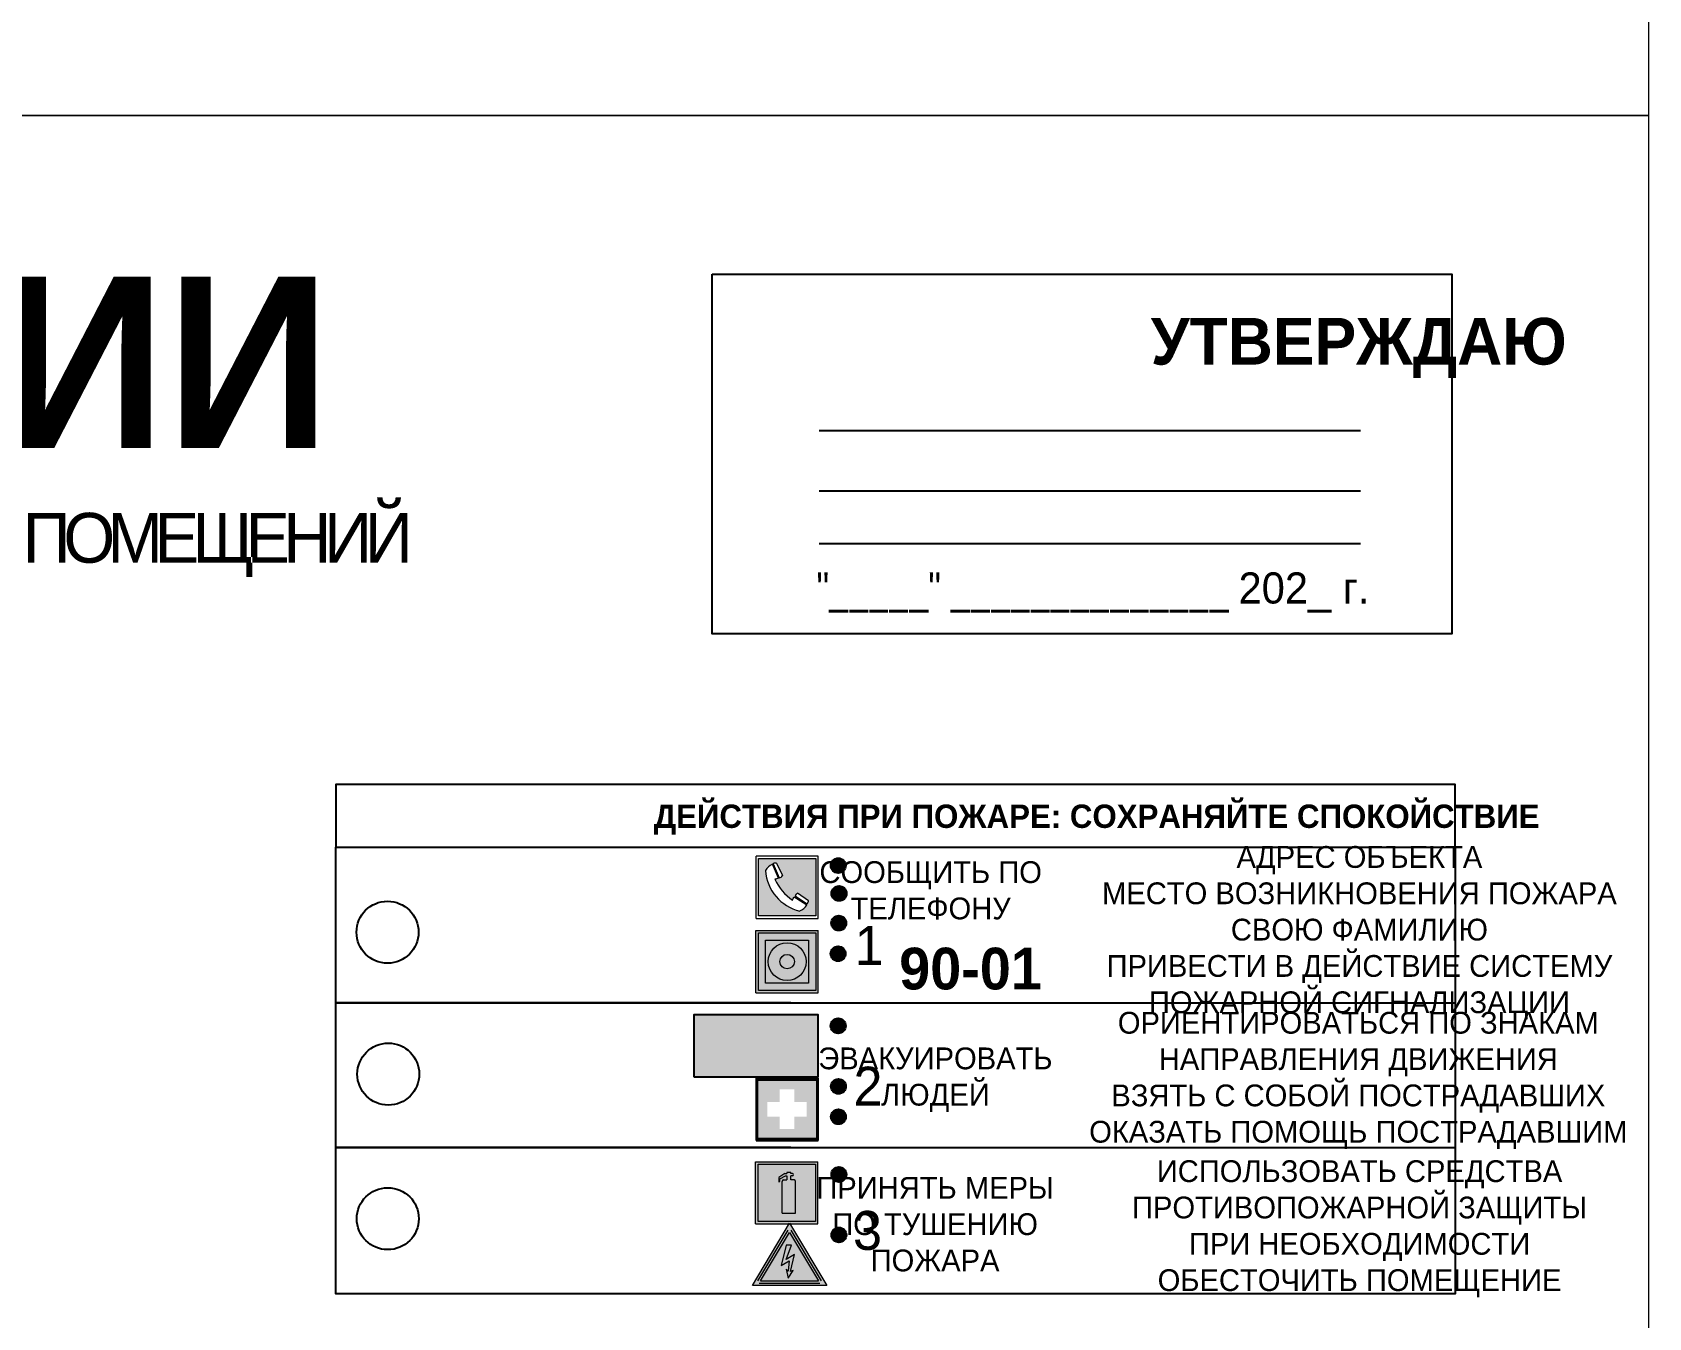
# Model space of a CAD drawing. Header units: millimetres. Extents: x 13810 to 67229, y 12374 to 21950.
# Drawn here: x 22113.5 to 22321.1, y 14787.9 to 14953 of the extents above; entities that cross this region are included whole.
import ezdxf

# ---------------------------------------------------------------- set-up
doc = ezdxf.new("R2010")
doc.units = ezdxf.units.MM
doc.styles.add('обычный', font='arial.ttf')

# ---------------------------------------------------------------- blocks, each defined once
blk = doc.blocks.new('A$C3E6D3DDE')
at = {"lineweight": 5}
h = blk.add_hatch(color=40, dxfattribs=at)
h.paths.add_polyline_path([(24.1, 1.45), (16.46, -11.35), (31.74, -11.35)])
h.paths.add_polyline_path([(24.09, -0.46), (30.03, -10.41), (18.14, -10.41)], flags=16)
h.paths.add_polyline_path([(24.54, -3.08), (23.41, -6.02), (25.13, -5.01), (24.33, -8.5), (24.82, -8.27), (23.79, -9.86), (23.4, -8.04), (23.8, -8.43), (24.04, -6.29), (22.39, -7.25), (23.44, -3.08)], flags=0)
h = blk.add_hatch(color=256, dxfattribs=at)
h.paths.add_polyline_path([(24.37, 0.03, 0.567511), (23.82, 0.03), (17.59, -10.4, 0.582454), (17.86, -10.88), (30.32, -10.88, 0.582149), (30.6, -10.4)])
h.paths.add_polyline_path([(24.09, -0.46), (18.14, -10.41), (30.03, -10.41)], flags=16)
h.paths.add_polyline_path([(24.54, -3.08), (23.41, -6.02), (25.13, -5.01), (24.33, -8.5), (24.82, -8.27), (23.79, -9.86), (23.4, -8.04), (23.8, -8.43), (24.04, -6.29), (22.39, -7.25), (23.44, -3.08)], flags=0)
h = blk.add_hatch(color=40, dxfattribs=at)
h.paths.add_polyline_path([(24.09, -0.46), (18.14, -10.41), (30.03, -10.41)])
h.paths.add_polyline_path([(24.82, -8.27), (23.79, -9.86), (23.4, -8.04), (23.8, -8.43), (24.04, -6.29), (22.39, -7.25), (23.44, -3.08), (24.54, -3.08), (23.41, -6.02), (25.13, -5.01), (24.33, -8.5)], flags=16)
at = {"color": 40, "lineweight": 5}
for p, q in [((16.46, -11.35), (24.1, 1.45)), ((24.1, 1.45), (31.74, -11.35))]:
    blk.add_line(p, q, dxfattribs=at)
at = {"lineweight": 5}
for p, q in [((17.59, -10.4), (23.82, 0.03)), ((24.37, 0.03), (30.6, -10.4)), ((18.14, -10.41), (24.09, -0.46)), ((23.44, -3.08), (22.39, -7.25)), ((23.41, -6.02), (24.54, -3.08)), ((24.54, -3.08), (23.44, -3.08)), ((24.09, -0.46), (30.03, -10.41)), ((22.39, -7.25), (24.04, -6.29)), ((25.13, -5.01), (23.41, -6.02)), ((24.04, -6.29), (23.8, -8.43)), ((24.33, -8.5), (25.13, -5.01)), ((23.8, -8.43), (23.4, -8.04)), ((23.4, -8.04), (23.79, -9.86)), ((23.79, -9.86), (24.82, -8.27)), ((24.82, -8.27), (24.33, -8.5)), ((17.86, -10.88), (30.32, -10.88)), ((18.14, -10.41), (30.03, -10.41))]:
    blk.add_line(p, q, dxfattribs=at)
at = {"color": 50, "lineweight": 5}
blk.add_line((31.74, -11.35), (16.46, -11.35), dxfattribs=at)
blk = doc.blocks.new('A$C456E1F9C')
at = {"lineweight": 5}
h = blk.add_hatch(color=242, dxfattribs=at)
h.paths.add_polyline_path([(0.51, -1.47), (0.51, -13.26), (12.29, -13.26), (12.29, -1.47)])
h.paths.add_polyline_path([(5.42, -4.95, -0.254479), (4.78, -5.4), (3.52, -2.53, -0.209735), (4.23, -2.4)], flags=16)
h.paths.add_polyline_path([(8.53, -8.6), (10.87, -10.17), (10.54, -10.76), (8.03, -9.13, -0.192251)], flags=16)
h.paths.add_polyline_path([(4.61, -5.49, 0.005518), (3.87, -5.72, 0.128647), (7.49, -10.01, 0.00809), (7.83, -9.33), (10.47, -10.97, -0.16736), (8.99, -12.25, -0.327862), (1.95, -3.95, -0.166952), (3.36, -2.62)], flags=16)
at = {"color": 242, "lineweight": 5}
for p, q in [((0, -13.77), (0, -0.97)), ((12.8, -0.97), (0, -0.97)), ((4.61, -5.49), (3.36, -2.62)), ((3.52, -2.53), (4.78, -5.4)), ((4.23, -2.4), (5.42, -4.95)), ((12.8, -13.77), (12.8, -0.97)), ((7.83, -9.33), (10.47, -10.97)), ((8.03, -9.13), (10.54, -10.76)), ((10.81, -10.12), (8.53, -8.6)), ((10.54, -10.76), (10.8, -10.3)), ((10.8, -10.3), (10.81, -10.12)), ((0, -13.77), (12.8, -13.77))]:
    blk.add_line(p, q, dxfattribs=at)
blk.add_lwpolyline([(0.51, -1.47), (12.29, -1.47), (12.29, -13.26), (0.51, -13.26)], close=True, dxfattribs=at)
for centre, radius, start, end in [((4.59, -5.34), 2.99, 114.2845, 152.1974), ((4.02, -3.27), 0.891, 76.3284, 123.7092), ((11.12, -3.31), 9.19, 183.9915, 256.6009), ((14.98, -39.1), 35.17, 107.1487, 108.4135), ((13.86, -0.94), 11.08, 205.5536, 234.8762), ((4.68, -4.59), 0.824, 276.9621, 334.0723), ((-13.31, 0.8), 23.44, 332.5487, 334.4027), ((8.94, -9.5), 0.989, 114.4092, 157.9388), ((7.87, -9.46), 3, 291.9291, 329.9329)]:
    blk.add_arc(centre, radius, start, end, dxfattribs=at)
blk = doc.blocks.new('A$C54414219')
at = {"true_color": 0xffffff}
h = blk.add_hatch(color=7, dxfattribs=at)
h.paths.add_polyline_path([(2.39, -9.45), (2.39, -18.3), (11.23, -18.3), (11.23, -9.45)], flags=0)
h.paths.add_polyline_path([(10.71, -13.87, -1), (2.92, -13.87, -1)], flags=0)
h.paths.add_polyline_path([(8.3, -13.87, -1), (5.33, -13.87, -1)], flags=0)
h.paths.add_polyline_path([(0.41, -7.47), (0.41, -20.27), (13.21, -20.27), (13.21, -7.47)])
h.paths.add_polyline_path([(0.92, -19.77), (12.71, -19.77), (12.71, -7.98), (0.92, -7.98)], flags=16)
h.paths.add_polyline_path([(11.23, -9.45), (11.23, -18.3), (2.39, -18.3), (2.39, -9.45)], flags=0)
at = {"lineweight": 5}
h = blk.add_hatch(color=242, dxfattribs=at)
h.paths.add_polyline_path([(12.71, -7.98), (0.92, -7.98), (0.92, -19.77), (12.71, -19.77)])
h.paths.add_polyline_path([(11.23, -18.3), (2.39, -18.3), (2.39, -9.45), (11.23, -9.45)], flags=16)
h.paths.add_polyline_path([(10.71, -13.87, -1), (2.92, -13.87, -1)], flags=0)
h.paths.add_polyline_path([(8.3, -13.87, -1), (5.33, -13.87, -1)], flags=0)
at = {"true_color": 0xffffff}
h = blk.add_hatch(color=7, dxfattribs=at)
h.paths.add_polyline_path([(2.39, -9.45), (2.39, -18.3), (11.23, -18.3), (11.23, -9.45)])
h.paths.add_polyline_path([(10.71, -13.87, -1), (2.92, -13.87, -1)], flags=16)
h.paths.add_polyline_path([(8.3, -13.87, -1), (5.33, -13.87, -1)], flags=0)
at = {"lineweight": 5}
h = blk.add_hatch(color=242, dxfattribs=at)
h.paths.add_polyline_path([(2.92, -13.87, 1), (10.71, -13.87, 1)])
h.paths.add_polyline_path([(8.3, -13.87, -1), (5.33, -13.87, -1)], flags=16)
at = {"color": 242, "lineweight": 5}
for p, q in [((0.41, -20.27), (0.41, -7.47)), ((0.41, -7.47), (13.21, -7.47)), ((0.41, -7.47), (13.21, -7.47)), ((13.21, -20.27), (13.21, -7.47)), ((0.41, -20.27), (13.21, -20.27))]:
    blk.add_line(p, q, dxfattribs=at)
for points in [[(0.92, -7.98), (12.71, -7.98), (12.71, -19.77), (0.92, -19.77)], [(2.39, -9.45), (11.23, -9.45), (11.23, -18.3), (2.39, -18.3)]]:
    blk.add_lwpolyline(points, close=True, dxfattribs=at)
for radius in [3.89, 1.49]:
    blk.add_circle((6.81, -13.87), radius, dxfattribs=at)
blk = doc.blocks.new('A$C32E8229D')
at = {"true_color": 0xffffff}
blk.add_hatch(color=7, dxfattribs=at).paths.add_polyline_path([(0, 0), (0, -8), (16, -8), (16, 0)])
h = blk.add_hatch(color=126)
h.paths.add_polyline_path([(0.2, -0.2), (15.8, -0.2), (15.8, -7.8), (0.2, -7.8)])
h.paths.add_polyline_path([(13.49, -2.05), (12.08, -2.05), (11.37, -2.63, 0.162397), (11.29, -2.84), (11.29, -3.63), (10.35, -3.63), (10.35, -4.05), (11.68, -4.05), (11.68, -3.48), (12.26, -4.28), (11.29, -5.1), (11.29, -6.78), (11.85, -6.78), (11.85, -5.44), (12.8, -4.64), (12.8, -5.94), (14.46, -5.94), (14.46, -5.39), (13.45, -5.39), (13.45, -3.97), (12.46, -2.59), (13.15, -2.59), (13.69, -3.34), (14.18, -3)], flags=16)
h.paths.add_polyline_path([(10.74, -1.82, 1), (11.8, -1.82, 1)], flags=16)
h.paths.add_polyline_path([(9.39, -3.59), (5.99, -3.59), (6.56, -3.03), (5.91, -3.03), (5.1, -3.83), (5.91, -4.64), (6.56, -4.64), (5.99, -4.09), (9.39, -4.09)], flags=16)
h.paths.add_polyline_path([(4.29, -1.08), (1.72, -1.08), (1.72, -6.6), (4.29, -6.6)], flags=16)
at = {"color": 126}
blk.add_lwpolyline([(16, -8), (0, -8), (0, 0), (16, 0)], close=True, dxfattribs=at)
blk = doc.blocks.new('A$C18900ED3')
h = blk.add_hatch(color=126)
h.paths.add_polyline_path([(-0.18, -0.18), (-7.02, -0.18), (-7.02, -7.02), (-0.18, -7.02)])
h.paths.add_polyline_path([(-5.89, -4.46), (-5.89, -2.77), (-4.46, -2.77), (-4.46, -1.31), (-2.77, -1.31), (-2.77, -2.77), (-1.33, -2.77), (-1.33, -4.46), (-2.77, -4.46), (-2.77, -5.89), (-4.46, -5.89), (-4.46, -4.46)], flags=16)
at = {"color": 126}
for p, q in [((-7.2, 0), (-7.2, -7.2)), ((0, 0), (-7.2, 0)), ((0, -7.2), (0, 0)), ((-7.02, -7.02), (-7.02, -0.18)), ((-7.02, -0.18), (-0.18, -0.18)), ((-0.18, -0.18), (-0.18, -7.02)), ((-7.2, -7.2), (0, -7.2)), ((-0.18, -7.02), (-7.02, -7.02))]:
    blk.add_line(p, q, dxfattribs=at)
blk = doc.blocks.new('A$C3AD82952')
at = {"true_color": 0xf5f5ff}
h = blk.add_hatch(color=7, dxfattribs=at)
h.dxf.hatch_style = 1
h.paths.add_polyline_path([(8.21, 8.73, 0.414214), (7.89, 9.05), (7.22, 9.05), (7.22, 9.92), (7.59, 9.92, 1), (7.57, 10.36), (7.22, 10.36), (7.22, 10.6), (6.43, 10.6), (6.43, 10.36), (6.01, 10.36), (4.74, 9.59), (4.74, 8.69), (4.98, 8.73), (4.98, 9.26), (6.12, 9.91), (6.43, 9.91), (6.43, 9.05), (5.76, 9.05, 0.414214), (5.44, 8.73), (5.44, 2.2), (8.21, 2.2)], flags=0)
h.paths.add_polyline_path([(12.8, 12.8), (0, 12.8), (0, 0), (12.8, 0)])
h.paths.add_polyline_path([(0.51, 12.29), (12.29, 12.29), (12.29, 0.51), (0.51, 0.51)], flags=16)
h.paths.add_polyline_path([(4.74, 9.59), (6.01, 10.36), (6.43, 10.36), (6.43, 10.6), (7.22, 10.6), (7.22, 10.36), (7.59, 10.36, -0.94586), (7.59, 9.92), (7.22, 9.92), (7.22, 9.05), (7.89, 9.05, -0.414214), (8.21, 8.73), (8.21, 2.2), (5.44, 2.2), (5.44, 8.73, -0.414214), (5.76, 9.05), (6.43, 9.05), (6.43, 9.91), (6.12, 9.91), (4.98, 9.26), (4.98, 8.73), (4.74, 8.69)], flags=0)
h = blk.add_hatch(color=242)
h.dxf.hatch_style = 1
h.paths.add_polyline_path([(12.29, 12.29), (0.51, 12.29), (0.51, 0.51), (12.29, 0.51)])
h.paths.add_polyline_path([(4.74, 8.69), (4.74, 9.59), (6.01, 10.36), (6.43, 10.36), (6.43, 10.6), (7.22, 10.6), (7.22, 10.36), (7.59, 10.36, -0.94586), (7.59, 9.92), (7.22, 9.92), (7.22, 9.05), (7.89, 9.05, -0.414214), (8.21, 8.73), (8.21, 2.2), (5.44, 2.2), (5.44, 8.73, -0.414214), (5.76, 9.05), (6.43, 9.05), (6.43, 9.91), (6.12, 9.91), (4.98, 9.26), (4.98, 8.73)], flags=16)
h = blk.add_hatch(color=7, dxfattribs=at)
h.dxf.hatch_style = 1
h.paths.add_polyline_path([(8.21, 8.73, 0.414214), (7.89, 9.05), (7.22, 9.05), (7.22, 9.92), (7.59, 9.92, 1), (7.57, 10.36), (7.22, 10.36), (7.22, 10.6), (6.43, 10.6), (6.43, 10.36), (6.01, 10.36), (4.74, 9.59), (4.74, 8.69), (4.98, 8.73), (4.98, 9.26), (6.12, 9.91), (6.43, 9.91), (6.43, 9.05), (5.76, 9.05, 0.414214), (5.44, 8.73), (5.44, 2.2), (8.21, 2.2)])
at = {"color": 242, "lineweight": 5}
for p, q in [((0, 0), (0, 12.8)), ((0, 12.8), (12.8, 12.8)), ((6.01, 10.36), (4.74, 9.59)), ((6.01, 10.36), (6.43, 10.36)), ((7.22, 10.6), (6.43, 10.6)), ((6.43, 10.6), (6.43, 10.36)), ((7.22, 10.36), (7.22, 10.6)), ((7.59, 10.36), (7.22, 10.36)), ((12.8, 0), (12.8, 12.8)), ((4.74, 9.59), (4.74, 8.69)), ((4.74, 8.69), (4.98, 8.73)), ((4.98, 9.26), (6.12, 9.91)), ((4.98, 8.73), (4.98, 9.26)), ((5.44, 2.2), (5.44, 8.73)), ((5.76, 9.05), (6.43, 9.05)), ((6.12, 9.91), (6.43, 9.91)), ((6.43, 9.91), (6.43, 9.05)), ((7.22, 9.05), (7.22, 9.92)), ((7.59, 9.92), (7.22, 9.92)), ((7.89, 9.05), (7.22, 9.05)), ((8.21, 2.2), (8.21, 8.73)), ((0, 0), (12.8, 0)), ((5.44, 2.2), (8.21, 2.2))]:
    blk.add_line(p, q, dxfattribs=at)
blk.add_lwpolyline([(0.51, 12.29), (12.29, 12.29), (12.29, 0.51), (0.51, 0.51)], close=True, dxfattribs=at)
for centre, radius, start, end in [((7.58, 10.14), 0.223, 273.1875, 86.8125), ((5.76, 8.73), 0.32, 90, 180), ((7.89, 8.73), 0.32, 0, 90)]:
    blk.add_arc(centre, radius, start, end, dxfattribs=at)

msp = doc.modelspace()

# ---------------------------------------------------------------- hatches: boundary and pattern name
at = {"lineweight": 0}
h = msp.add_hatch(color=256, dxfattribs=at)
h.dxf.hatch_style = 1
h.paths.add_polyline_path([(22216.04, 14845.96, 1), (22217.97, 14845.96, 1)])
h = msp.add_hatch(color=256, dxfattribs=at)
h.dxf.hatch_style = 1
h.paths.add_polyline_path([(22216.14, 14842.38, 1), (22218.08, 14842.38, 1)])
h = msp.add_hatch(color=256, dxfattribs=at)
h.dxf.hatch_style = 1
h.paths.add_polyline_path([(22216.11, 14838.57, 1), (22218.04, 14838.57, 1)])
h = msp.add_hatch(color=256, dxfattribs=at)
h.dxf.hatch_style = 1
h.paths.add_polyline_path([(22216.02, 14834.64, 1), (22217.95, 14834.64, 1)])
h = msp.add_hatch(color=256, dxfattribs=at)
h.dxf.hatch_style = 1
h.paths.add_polyline_path([(22216.03, 14825.37, 1), (22217.97, 14825.37, 1)])
h = msp.add_hatch(color=256, dxfattribs=at)
h.dxf.hatch_style = 1
h.paths.add_polyline_path([(22216.08, 14817.59, 1), (22218.01, 14817.59, 1)])
h = msp.add_hatch(color=256, dxfattribs=at)
h.dxf.hatch_style = 1
h.paths.add_polyline_path([(22216.07, 14813.69, 1), (22218, 14813.69, 1)])
h = msp.add_hatch(color=256, dxfattribs=at)
h.dxf.hatch_style = 1
h.paths.add_polyline_path([(22216.13, 14806.27, 1), (22218.06, 14806.27, 1)])
h = msp.add_hatch(color=256, dxfattribs=at)
h.dxf.hatch_style = 1
h.paths.add_polyline_path([(22216.13, 14798.5, 1), (22218.06, 14798.5, 1)])

# ---------------------------------------------------------------- linework, layer by layer
at = {"color": 126, "lineweight": 0, "true_color": 0x008754}
for points in [[(21721.1, 15337.36), (22321.1, 15337.36), (22321.1, 14942.36), (21721.1, 14942.36)], [(21721.1, 14942.36), (22321.1, 14942.36), (22321.1, 14547.36), (21721.1, 14547.36)]]:
    msp.add_lwpolyline(points, close=True, dxfattribs=at)
for points in [[(22200.82, 14921.94), (22295.82, 14921.94), (22295.82, 14875.74), (22200.82, 14875.74)], [(22152.5, 14848.32), (22296.26, 14848.32), (22296.26, 14856.37), (22152.5, 14856.37)], [(22152.5, 14848.32), (22296.26, 14848.32), (22296.26, 14790.92), (22152.5, 14790.92)]]:
    msp.add_lwpolyline(points, close=True)
for points in [[(22214.57, 14901.89), (22284.1, 14901.89)], [(22214.57, 14894.13), (22284.1, 14894.13)], [(22214.57, 14887.34), (22284.1, 14887.34)], [(22210.91, 14828.32), (22152.5, 14828.32), (22296.26, 14828.32)], [(22210.91, 14809.75), (22152.5, 14809.75), (22296.26, 14809.75)]]:
    msp.add_lwpolyline(points)
for centre, radius in [((22217.01, 14845.96), 0.966), ((22217.11, 14842.38), 0.966), ((22159.12, 14837.4), 3.98), ((22217.07, 14838.57), 0.966), ((22216.99, 14834.64), 0.966), ((22217, 14825.37), 0.966), ((22159.22, 14819.17), 3.98), ((22217.04, 14817.59), 0.966), ((22217.03, 14813.69), 0.966), ((22217.09, 14806.27), 0.966), ((22159.15, 14800.59), 3.98), ((22217.1, 14798.5), 0.966)]:
    msp.add_circle(centre, radius)

# ---------------------------------------------------------------- block references
for name, p, xscale, yscale, zscale in [('A$C456E1F9C', (22206.45, 14847.78), 0.625, 0.625, 0.625), ('A$C54414219', (22206.19, 14842.29), 0.625, 0.625, 0.625), ('A$C18900ED3', (22214.45, 14818.65), 1.111111111007631, 1.111111111007631, 1.111111111007631), ('A$C3AD82952', (22206.4, 14799.91), 0.625, 0.625, 0.625), ('A$C3E6D3DDE', (22195.69, 14799.11), 0.625, 0.625, 0.625)]:
    msp.add_blockref(name, p, dxfattribs=dict(xscale=xscale, yscale=yscale, zscale=zscale))
at = {"xscale": -1}
msp.add_blockref('A$C32E8229D', (22214.45, 14826.8), dxfattribs=at)

# ---------------------------------------------------------------- texts
at = {"lineweight": 0, "style": 'обычный'}
for s, insert, char_height, width, attachment_point in [('{\\fProxima Nova Rg|b1|i0|c204|p2;ПЛАН ЭВАКУАЦИИ}', (21874.67, 14921.62), 22, 493.8901, 1), ('\\pi-18,l18,t18;{\\fProxima Nova Rg|b1|i0|c204|p2;УТВЕРЖДАЮ\\H1.1997x; }', (22283.86, 14912.47), 6, 126.6484, 5), ('{\\fArial Narrow|b0|i0|c204|p34;"_____" ______________ \\fProxima Nova Rg|b0|i0|c204|p2;202_ г. }', (22249.73, 14881.06), 4, 78.6503, 5), ('{\\fProxima Nova Rg|b1|i0|c204|p2;ДЕЙСТВИЯ ПРИ ПОЖАРЕ: СОХРАНЯЙТЕ СПОКОЙСТВИЕ\\H1.6644x; }', (22250.21, 14851.87), 3, 175.1736, 5), ('\\pi-8.4,l8.4,t8.4;{\\fProxima Nova Rg|b0|i0|c204|p2;АДРЕС ОБЪЕКТА\\PМЕСТО ВОЗНИКНОВЕНИЯ ПОЖАРА \\PСВОЮ ФАМИЛИЮ\\PПРИВЕСТИ В ДЕЙСТВИЕ СИСТЕМУ \\PПОЖАРНОЙ СИГНАЛИЗАЦИИ}', (22283.95, 14837.33), 2.8, 126.6484, 5), ('{\\fProxima Nova Rg|b0|i0|c204|p2;СООБЩИТЬ ПО \\PТЕЛЕФОНУ}', (22228.88, 14842.77), 2.8, 126.6484, 5), ('{\\fProxima Nova Rg|b0|i0|c204|p2;1\\H1.1667x; }', (22220.98, 14835.71), 5, 126.6484, 5), ('{\\fProxima Nova Rg|b1|i0|c204|p2;\\H1.0714x;90-01\\fProxima Nova Rg|b0|i0|c204|p2;\\H0.93331x; \\H1.3449x; }', (22234, 14832.69), 5, 126.6484, 5), ('\\pi-8.4,l8.4,t8.4;{\\fProxima Nova Rg|b0|i0|c204|p2;ОРИЕНТИРОВАТЬСЯ ПО ЗНАКАМ \\PНАПРАВЛЕНИЯ ДВИЖЕНИЯ\\PВЗЯТЬ С СОБОЙ ПОСТРАДАВШИХ\\PОКАЗАТЬ ПОМОЩЬ ПОСТРАДАВШИМ}', (22283.81, 14818.36), 2.8, 126.6484, 5), ('{\\fProxima Nova Rg|b0|i0|c204|p2;ЭВАКУИРОВАТЬ \\PЛЮДЕЙ}', (22229.49, 14818.45), 2.8, 126.6484, 5), ('{\\fProxima Nova Rg|b0|i0|c204|p2;2\\H1.1967x; }', (22220.83, 14817.62), 5, 126.6484, 5), ('\\pi-8.4,l8.4,t8.4;{\\fProxima Nova Rg|b0|i0|c204|p2;ИСПОЛЬЗОВАТЬ СРЕДСТВА \\PПРОТИВОПОЖАРНОЙ ЗАЩИТЫ \\PПРИ НЕОБХОДИМОСТИ \\PОБЕСТОЧИТЬ ПОМЕЩЕНИЕ}', (22283.97, 14799.29), 2.8, 126.6484, 5), ('{\\fProxima Nova Rg|b0|i0|c204|p2;ПРИНЯТЬ МЕРЫ \\PПО ТУШЕНИЮ \\PПОЖАРА}', (22229.45, 14799.87), 2.8, 126.6484, 5), ('{\\fProxima Nova Rg|b0|i0|c204|p2;3\\H1.1967x; }', (22220.77, 14799.05), 5, 126.6484, 5)]:
    msp.add_mtext(s, dxfattribs=dict(at, insert=insert, char_height=char_height, width=width, attachment_point=attachment_point))
at = {"color": 0, "lineweight": 0, "insert": (22023.97, 14891.46), "char_height": 8, "width": 449.2158, "attachment_point": 5, "style": 'обычный'}
msp.add_mtext('{\\fArial Black|b1|i0|c204|p34;\\H2x;\\T0.85;  \\fArial Narrow|b0|i0|c204|p34;\\H0.8x;\\W0.9;\\P\\fProxima Nova Rg|b0|i0|c204|p2;\\H0.5x;\\W1;\\C256;ПРИ ПОЖАРЕ  ИЛИ ДРУГИХ ЧРЕЗВЫЧАЙНЫХ СИТУАЦИЯХ  ИЗ ПОМЕЩЕНИЙ \\fProxima Nova Rg|b1|i0|c204|p2;\\H1.25x;\\PЦЭН-2 : АБК 5 ЭТАЖ}', dxfattribs=at)

doc.saveas('drawing.dxf')
